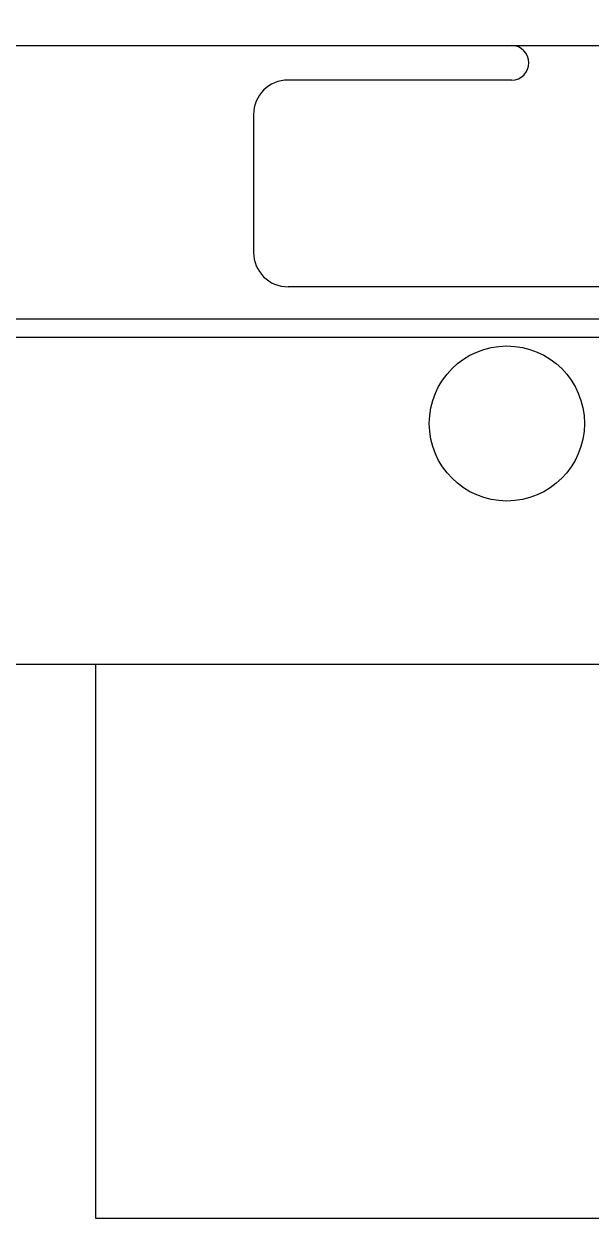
# Model space of a CAD drawing. Header units: millimetres. Extents: x -1247.09 to -1245.39, y 2228.63 to 2229.66.
# Drawn here: x -1246.4971 to -1246.3627, y 2228.6327 to 2228.9158 of the extents above; entities that cross this region are included whole.
import ezdxf

# ---------------------------------------------------------------- set-up
doc = ezdxf.new("R2010")
doc.units = ezdxf.units.MM
doc.layers.add('jacuzzi', color=1, linetype='Continuous')

msp = doc.modelspace()

# ---------------------------------------------------------------- linework, layer by layer
at = {"layer": 'jacuzzi'}
for p, q in [((-1246.85128, 2228.91063), (-1246.35702, 2228.91063)), ((-1246.38152, 2228.90246), (-1246.43453, 2228.90246)), ((-1246.4427, 2228.8943), (-1246.4427, 2228.86163)), ((-1246.304, 2228.85346), (-1246.43453, 2228.85346)), ((-1246.08246, 2228.84576), (-1246.85128, 2228.84576)), ((-1245.93429, 2228.84147), (-1246.86222, 2228.84147)), ((-1246.48013, 2228.76397), (-1246.48013, 2228.63272)), ((-1246.48013, 2228.63272), (-1245.95513, 2228.63272))]:
    msp.add_line(p, q, dxfattribs=at)
at = {"layer": 'jacuzzi', "color": 3}
msp.add_lwpolyline([(-1245.39368, 2228.77622, -0.414214), (-1245.40593, 2228.76397), (-1247.08143, 2228.76397, -0.414214), (-1247.09368, 2228.77622), (-1247.09368, 2229.65172, -0.414214), (-1247.08143, 2229.66397), (-1245.40593, 2229.66397, -0.414214), (-1245.39368, 2229.65172)], format="xyb", close=True, dxfattribs=at)
at = {"layer": 'jacuzzi'}
msp.add_circle((-1246.38266, 2228.82107), 0.01838, dxfattribs=at)
for centre, radius, start, end in [((-1246.38152, 2228.90655), 0.00408, 270, 90), ((-1246.43453, 2228.8943), 0.00817, 90, 180), ((-1246.43453, 2228.86163), 0.00817, 180, 270)]:
    msp.add_arc(centre, radius, start, end, dxfattribs=at)

doc.saveas('drawing.dxf')
